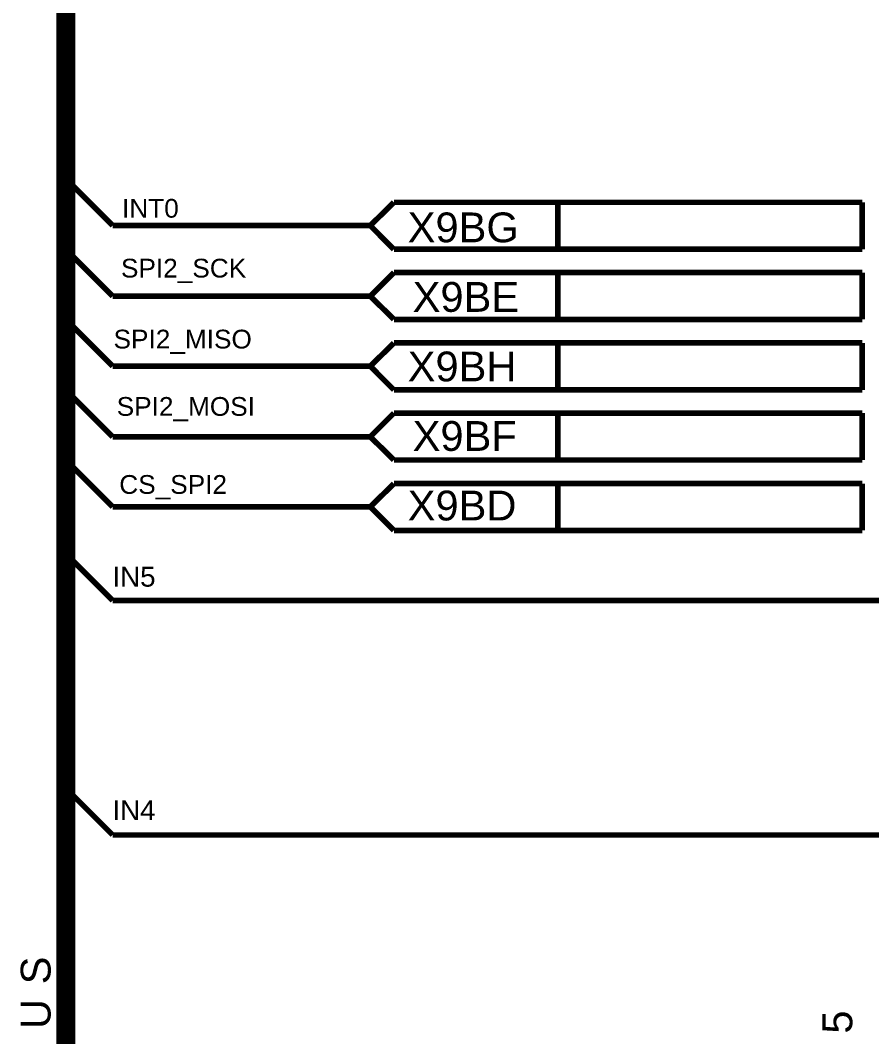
# Model space of a CAD drawing. Header units: millimetres. Extents: x -2024 to 917, y -725 to 13.
# Drawn here: x 597.1 to 642.5, y -457.1 to -402.8 of the extents above; entities that cross this region are included whole.
import ezdxf

# ---------------------------------------------------------------- set-up
doc = ezdxf.new("R2010")
doc.units = ezdxf.units.MM
doc.layers.add('Sheet', color=255, linetype='Continuous')
doc.styles.get("Standard").update_dxf_attribs({"font": 'arial.ttf'})

msp = doc.modelspace()

# ---------------------------------------------------------------- linework, layer by layer
at = {"layer": 'Sheet'}
for points, const_width in [([(599.52, -248.796), (599.52, -443.793)], 1.016), ([(602.019, -413.788), (599.52, -411.288)], 0.3), ([(615.757, -413.788), (617.015, -412.546)], 0.3), ([(617.015, -412.546), (641.99, -412.546)], 0.3), ([(625.754, -412.546), (625.754, -415.047)], 0.3), ([(641.99, -412.546), (641.99, -415.047)], 0.3), ([(613.258, -413.788), (602.019, -413.788)], 0.3), ([(615.757, -413.788), (613.258, -413.788)], 0.3), ([(617.015, -415.047), (615.757, -413.788)], 0.3), ([(602.019, -417.547), (599.52, -415.047)], 0.3), ([(641.99, -415.047), (617.015, -415.047)], 0.3), ([(615.757, -417.547), (617.015, -416.289)], 0.3), ([(617.015, -416.289), (641.99, -416.289)], 0.3), ([(625.754, -416.289), (625.754, -418.789)], 0.3), ([(641.99, -416.289), (641.99, -418.789)], 0.3), ([(613.258, -417.547), (602.019, -417.547)], 0.3), ([(615.757, -417.547), (613.258, -417.547)], 0.3), ([(617.015, -418.789), (615.757, -417.547)], 0.3), ([(602.019, -421.289), (599.52, -418.789)], 0.3), ([(641.99, -418.789), (617.015, -418.789)], 0.3), ([(615.757, -421.289), (617.015, -420.047)], 0.3), ([(617.015, -420.047), (641.99, -420.047)], 0.3), ([(625.754, -420.047), (625.754, -422.548)], 0.3), ([(641.99, -420.047), (641.99, -422.548)], 0.3), ([(613.258, -421.289), (602.019, -421.289)], 0.3), ([(615.757, -421.289), (613.258, -421.289)], 0.3), ([(617.015, -422.548), (615.757, -421.289)], 0.3), ([(602.019, -425.048), (599.52, -422.548)], 0.3), ([(641.99, -422.548), (617.015, -422.548)], 0.3), ([(615.757, -425.048), (617.015, -423.79)], 0.3), ([(617.015, -423.79), (641.99, -423.79)], 0.3), ([(625.754, -423.79), (625.754, -426.29)], 0.3), ([(641.99, -423.79), (641.99, -426.29)], 0.3), ([(613.258, -425.048), (602.019, -425.048)], 0.3), ([(615.757, -425.048), (613.258, -425.048)], 0.3), ([(617.015, -426.29), (615.757, -425.048)], 0.3), ([(602.019, -428.791), (599.52, -426.29)], 0.3), ([(641.99, -426.29), (617.015, -426.29)], 0.3), ([(615.757, -428.791), (617.015, -427.549)], 0.3), ([(617.015, -427.549), (641.99, -427.549)], 0.3), ([(625.754, -427.549), (625.754, -430.049)], 0.3), ([(641.99, -427.549), (641.99, -430.049)], 0.3), ([(613.258, -428.791), (602.019, -428.791)], 0.3), ([(615.757, -428.791), (613.258, -428.791)], 0.3), ([(617.015, -430.049), (615.757, -428.791)], 0.3), ([(641.99, -430.049), (617.015, -430.049)], 0.3), ([(602.019, -433.791), (599.52, -431.291)], 0.3), ([(602.019, -433.791), (646.989, -433.791), (646.989, -453.794)], 0.3), ([(599.52, -536.291), (599.52, -443.793)], 1.016), ([(602.019, -446.293), (599.52, -443.793)], 0.3), ([(679.478, -446.293), (666.982, -446.293), (602.019, -446.293)], 0.3)]:
    msp.add_lwpolyline(points, dxfattribs=dict(at, const_width=const_width))

# ---------------------------------------------------------------- texts
at = {"layer": 'Sheet', "color": 2}
for s, height, p in [('INT0', 1, (602.519, -413.364)), ('X9BG', 1.5897, (617.752, -414.677)), ('SPI2_SCK', 1, (602.463, -416.556)), ('X9BE', 1.5897, (618.017, -418.387)), ('SPI2_MISO', 1, (602.066, -420.341)), ('X9BH', 1.5897, (617.752, -422.096)), ('SPI2_MOSI', 1, (602.234, -423.933)), ('X9BF', 1.5897, (618.017, -425.805)), ('CS_SPI2', 1, (602.372, -428.095)), ('X9BD', 1.5897, (617.752, -429.514))]:
    msp.add_text(s, height=height, dxfattribs=at).set_placement(p)
at = {"layer": 'Sheet'}
for s, p in [('IN5', (602.003, -433.046)), ('IN4', (602.003, -445.498))]:
    msp.add_text(s, height=1.0598, dxfattribs=at).set_placement(p)
for s, p in [('S', (598.709, -454.258)), ('U', (598.709, -456.643)), ('5', (641.461, -456.891))]:
    msp.add_text(s, height=1.59, rotation=90, dxfattribs=at).set_placement(p)

doc.saveas('drawing.dxf')
